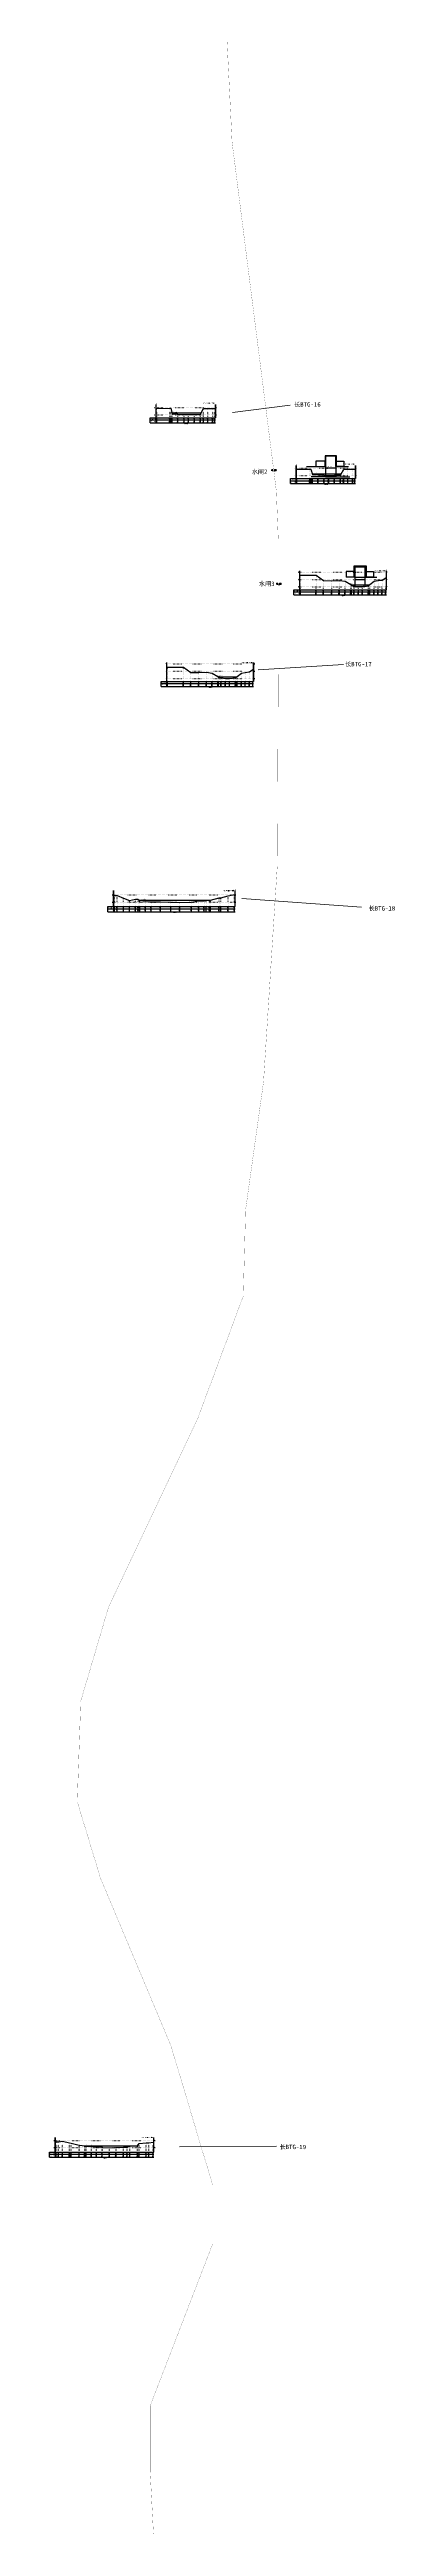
# Model space of a CAD drawing. Extents: x 490868 to 492093, y 3431194 to 3444784.
# Drawn here: x 491344 to 491580, y 3434591 to 3436290 of the extents above; entities that cross this region are included whole.
import ezdxf
from ezdxf.enums import TextEntityAlignment as Align

# ---------------------------------------------------------------- set-up
doc = ezdxf.new("R2010")
doc.units = 0
doc.header["$LTSCALE"] = 0.5
doc.linetypes.add('X4', pattern=[1.6, 0, -1.6])
doc.layers.get('0').update_dxf_attribs({"linetype": 'CONTINUOUS'})
for name, color, linetype in [('DMX', 1, 'CONTINUOUS'), ('zdm1', 2, 'CONTINUOUS'), ('ZDMT5', 3, 'CONTINUOUS'), ('断面线', 7, 'CONTINUOUS'), ('水位', 4, 'CONTINUOUS'), ('水工建筑物', 7, 'CONTINUOUS'), ('水闸', 7, 'CONTINUOUS')]:
    doc.layers.add(name, color=color, linetype=linetype)
doc.layers.add('县级河道', color=12, linetype='CONTINUOUS', lineweight=60)
doc.layers.add('断面号', color=7, linetype='CONTINUOUS', lineweight=30)
doc.styles.add('HZ', font='rs.shx', dxfattribs={"width": 0.8, "bigfont": 'hztxt.shx'})
doc.styles.add('stxt', font='txt.shx', dxfattribs={"width": 0.8, "bigfont": 'hztxt.shx'})
doc.styles.add('宋体', font='')
doc.styles.get('宋体').set_extended_font_data('SimSun')

# ---------------------------------------------------------------- blocks, each defined once
blk = doc.blocks.new('0806042')
blk.add_lwpolyline([(-0.1, 0, 0.2, 0.2, 1), (0.1, 0, 0.2, 0.2, 1)], format="xyseb", close=True)

msp = doc.modelspace()

# ---------------------------------------------------------------- linework, layer by layer
at = {"layer": 'DMX', "linetype": 'Continuous', "flags": 128}
for points in [[(491417.7, 3436043.8), (491426.6, 3436044), (491427.3, 3436044), (491428.2, 3436040.2), (491432.1, 3436040), (491436.4, 3436039.8), (491439.5, 3436039.6), (491443.5, 3436039.8), (491447.6, 3436039.9), (491449.7, 3436043.9), (491452.7, 3436043.9), (491456, 3436043.9), (491457.5, 3436043.9)], [(491513.8, 3436002.1), (491522.7, 3436002.3), (491523.4, 3436002.3), (491524.4, 3435998.5), (491528.3, 3435998.3), (491532.6, 3435998.1), (491535.6, 3435997.9), (491539.6, 3435998.1), (491543.7, 3435998.2), (491545.9, 3436002.2), (491548.8, 3436002.2), (491552.1, 3436002.2), (491553.6, 3436002.2)], [(491516.2, 3435929.5), (491527, 3435929.4), (491532.1, 3435925.8), (491537.7, 3435925.7), (491542.9, 3435925.9), (491546.8, 3435925.3), (491550.7, 3435923), (491551.2, 3435922.4), (491553, 3435922), (491556, 3435921.7), (491558.8, 3435921.6), (491562.9, 3435922.2), (491563.9, 3435923), (491566.8, 3435925.4), (491569.5, 3435925.8), (491572.3, 3435926.1), (491574.8, 3435927.6)], [(491425.1, 3435866.5), (491435.9, 3435866.4), (491440.9, 3435862.8), (491446.6, 3435862.7), (491451.8, 3435862.9), (491455.7, 3435862.3), (491459.6, 3435860), (491460.1, 3435859.4), (491461.9, 3435859), (491464.9, 3435858.7), (491467.6, 3435858.6), (491471.8, 3435859.2), (491472.8, 3435860), (491475.7, 3435862.4), (491478.4, 3435862.8), (491481.2, 3435863.1), (491483.6, 3435864.7)], [(491388.6, 3435709.8), (491390.5, 3435709.8), (491394.9, 3435708), (491399, 3435706.4), (491403, 3435707.4), (491404.9, 3435707.4), (491406.1, 3435705.2), (491406.1, 3435705.2), (491410, 3435705.6), (491413.9, 3435705.5), (491420.2, 3435705.5), (491427.4, 3435705.2), (491433.4, 3435705.1), (491441.4, 3435705.3), (491446.5, 3435706.1), (491450.1, 3435706.2), (491451.6, 3435706.6), (491453.9, 3435706.5), (491454.4, 3435706.7), (491460.4, 3435708.1), (491461.7, 3435708.3), (491466.6, 3435709.6), (491470.9, 3435710.5)], [(491348.6, 3434855), (491350.3, 3434855), (491352.9, 3434855.4), (491357.7, 3434854.3), (491358.9, 3434854.1), (491364.5, 3434852.7), (491364.7, 3434852.6), (491368.2, 3434852.3), (491369.1, 3434851.8), (491372.8, 3434852), (491376.3, 3434851.4), (491380.2, 3434851.5), (491380.5, 3434851.2), (491385.1, 3434850.8), (491389.7, 3434851), (491394.8, 3434851.3), (491397.3, 3434851.4), (491399.2, 3434852.3), (491404.4, 3434852.2), (491405.5, 3434853.9), (491410.4, 3434854.4), (491412.2, 3434854.4), (491415.2, 3434854.7)]]:
    msp.add_lwpolyline(points, dxfattribs=at)
at = {"layer": 'zdm1', "linetype": 'Continuous'}
for p, q in [((491413.2, 3436037.5), (491417.7, 3436037.5)), ((491413.2, 3436034), (491413.2, 3436037.5)), ((491413.2, 3436036), (491458, 3436036)), ((491413.2, 3436034), (491458, 3436034)), ((491417.2, 3436037.5), (491417.2, 3436046.5)), ((491417.2, 3436034), (491417.2, 3436037.5)), ((491417.3, 3436037.5), (491417.3, 3436046.5)), ((491417.7, 3436037.5), (491458, 3436037.5)), ((491458, 3436037.5), (491458, 3436046.5)), ((491458.1, 3436037.5), (491458.1, 3436046.5)), ((491509.3, 3435995.8), (491513.8, 3435995.8)), ((491509.3, 3435992.3), (491509.3, 3435995.8)), ((491513.3, 3435995.8), (491513.3, 3436004.8)), ((491513.3, 3435992.3), (491513.3, 3435995.8)), ((491513.4, 3435995.8), (491513.4, 3436004.8)), ((491513.8, 3435995.8), (491554.1, 3435995.8)), ((491554.1, 3435995.8), (491554.1, 3436004.8)), ((491554.2, 3435995.8), (491554.2, 3436004.8)), ((491509.3, 3435994.3), (491554.1, 3435994.3)), ((491509.3, 3435992.3), (491554.1, 3435992.3)), ((491515.7, 3435919.5), (491515.7, 3435932.5)), ((491515.8, 3435919.5), (491515.8, 3435932.5)), ((491575.2, 3435919.5), (491575.2, 3435932.5)), ((491575.3, 3435919.5), (491575.3, 3435932.5)), ((491511.7, 3435919.5), (491516.2, 3435919.5)), ((491511.7, 3435916), (491511.7, 3435919.5)), ((491511.7, 3435918), (491575.3, 3435918)), ((491511.7, 3435916), (491575.3, 3435916)), ((491515.7, 3435916), (491515.7, 3435919.5)), ((491516.2, 3435919.5), (491575.3, 3435919.5)), ((491424.5, 3435856.6), (491424.5, 3435869.6)), ((491424.6, 3435856.6), (491424.6, 3435869.6)), ((491484.1, 3435856.6), (491484.1, 3435869.6)), ((491484.2, 3435856.6), (491484.2, 3435869.6)), ((491420.6, 3435856.6), (491425.1, 3435856.6)), ((491420.6, 3435853.1), (491420.6, 3435856.6)), ((491420.6, 3435855.1), (491484.1, 3435855.1)), ((491420.6, 3435853.1), (491484.1, 3435853.1)), ((491424.6, 3435853.1), (491424.6, 3435856.6)), ((491425.1, 3435856.6), (491484.1, 3435856.6)), ((491388, 3435702.2), (491388, 3435713.2)), ((491388.1, 3435702.2), (491388.1, 3435713.2)), ((491471.4, 3435702.2), (491471.4, 3435713.2)), ((491471.5, 3435702.2), (491471.5, 3435713.2)), ((491384.1, 3435702.2), (491388.6, 3435702.2)), ((491384.1, 3435698.7), (491384.1, 3435702.2)), ((491384.1, 3435700.7), (491471.4, 3435700.7)), ((491384.1, 3435698.7), (491471.4, 3435698.7)), ((491388.1, 3435698.7), (491388.1, 3435702.2)), ((491388.6, 3435702.2), (491471.4, 3435702.2)), ((491348, 3434848), (491348, 3434858)), ((491348.1, 3434848), (491348.1, 3434858)), ((491415.6, 3434848), (491415.6, 3434858)), ((491415.7, 3434848), (491415.7, 3434858)), ((491344.1, 3434848), (491348.6, 3434848)), ((491344.1, 3434844.5), (491344.1, 3434848)), ((491344.1, 3434846.5), (491415.7, 3434846.5)), ((491344.1, 3434844.5), (491415.7, 3434844.5)), ((491348.1, 3434844.5), (491348.1, 3434848)), ((491348.6, 3434848), (491415.7, 3434848))]:
    msp.add_line(p, q, dxfattribs=at)
at = {"layer": 'zdm1', "linetype": 'X4'}
for p, q in [((491416.2, 3436044.5), (491459, 3436044.5)), ((491416.2, 3436039.5), (491459, 3436039.5)), ((491512.3, 3436002.8), (491555.1, 3436002.8)), ((491512.3, 3435997.8), (491555.1, 3435997.8)), ((491514.7, 3435931.5), (491576.3, 3435931.5)), ((491514.7, 3435926.5), (491576.3, 3435926.5)), ((491514.7, 3435921.5), (491576.3, 3435921.5)), ((491423.6, 3435868.6), (491485.1, 3435868.6)), ((491423.6, 3435863.6), (491485.1, 3435863.6)), ((491423.6, 3435858.6), (491485.1, 3435858.6)), ((491387.1, 3435710.2), (491472.4, 3435710.2)), ((491387.1, 3435705.2), (491472.4, 3435705.2)), ((491347.1, 3434856), (491416.7, 3434856)), ((491347.1, 3434851), (491416.7, 3434851))]:
    msp.add_line(p, q, dxfattribs=at)
at = {"layer": 'zdm1', "linetype": 'Continuous', "flags": 128}
for points in [[(491417.2, 3436046.5, 0.1, 0.1, 0), (491417.2, 3436047.5, 0.1, 0.1, 0)], [(491458, 3436046.5, 0.1, 0.1, 0), (491458, 3436047.5, 0.1, 0.1, 0)], [(491417.2, 3436044.5, 0.1, 0.1, 0), (491417.2, 3436045.5, 0.1, 0.1, 0)], [(491417.2, 3436042.5, 0.1, 0.1, 0), (491417.2, 3436043.5, 0.1, 0.1, 0)], [(491417.2, 3436040.5, 0.1, 0.1, 0), (491417.2, 3436041.5, 0.1, 0.1, 0)], [(491417.2, 3436038.5, 0.1, 0.1, 0), (491417.2, 3436039.5, 0.1, 0.1, 0)], [(491458, 3436044.5, 0.1, 0.1, 0), (491458, 3436045.5, 0.1, 0.1, 0)], [(491458, 3436042.5, 0.1, 0.1, 0), (491458, 3436043.5, 0.1, 0.1, 0)], [(491458, 3436040.5, 0.1, 0.1, 0), (491458, 3436041.5, 0.1, 0.1, 0)], [(491458, 3436038.5, 0.1, 0.1, 0), (491458, 3436039.5, 0.1, 0.1, 0)], [(491513.3, 3436004.8, 0.1, 0.1, 0), (491513.3, 3436005.8, 0.1, 0.1, 0)], [(491513.3, 3436002.8, 0.1, 0.1, 0), (491513.3, 3436003.8, 0.1, 0.1, 0)], [(491513.3, 3436000.8, 0.1, 0.1, 0), (491513.3, 3436001.8, 0.1, 0.1, 0)], [(491513.3, 3435998.8, 0.1, 0.1, 0), (491513.3, 3435999.8, 0.1, 0.1, 0)], [(491513.3, 3435996.8, 0.1, 0.1, 0), (491513.3, 3435997.8, 0.1, 0.1, 0)], [(491554.1, 3436004.8, 0.1, 0.1, 0), (491554.1, 3436005.8, 0.1, 0.1, 0)], [(491554.1, 3436002.8, 0.1, 0.1, 0), (491554.1, 3436003.8, 0.1, 0.1, 0)], [(491554.1, 3436000.8, 0.1, 0.1, 0), (491554.1, 3436001.8, 0.1, 0.1, 0)], [(491554.1, 3435998.8, 0.1, 0.1, 0), (491554.1, 3435999.8, 0.1, 0.1, 0)], [(491554.1, 3435996.8, 0.1, 0.1, 0), (491554.1, 3435997.8, 0.1, 0.1, 0)], [(491515.7, 3435932.5, 0.1, 0.1, 0), (491515.7, 3435933.5, 0.1, 0.1, 0)], [(491515.7, 3435930.5, 0.1, 0.1, 0), (491515.7, 3435931.5, 0.1, 0.1, 0)], [(491515.7, 3435928.5, 0.1, 0.1, 0), (491515.7, 3435929.5, 0.1, 0.1, 0)], [(491575.3, 3435932.5, 0.1, 0.1, 0), (491575.3, 3435933.5, 0.1, 0.1, 0)], [(491575.3, 3435930.5, 0.1, 0.1, 0), (491575.3, 3435931.5, 0.1, 0.1, 0)], [(491575.3, 3435928.5, 0.1, 0.1, 0), (491575.3, 3435929.5, 0.1, 0.1, 0)], [(491515.7, 3435926.5, 0.1, 0.1, 0), (491515.7, 3435927.5, 0.1, 0.1, 0)], [(491515.7, 3435924.5, 0.1, 0.1, 0), (491515.7, 3435925.5, 0.1, 0.1, 0)], [(491515.7, 3435922.5, 0.1, 0.1, 0), (491515.7, 3435923.5, 0.1, 0.1, 0)], [(491515.7, 3435920.5, 0.1, 0.1, 0), (491515.7, 3435921.5, 0.1, 0.1, 0)], [(491575.3, 3435926.5, 0.1, 0.1, 0), (491575.3, 3435927.5, 0.1, 0.1, 0)], [(491575.3, 3435924.5, 0.1, 0.1, 0), (491575.3, 3435925.5, 0.1, 0.1, 0)], [(491575.3, 3435922.5, 0.1, 0.1, 0), (491575.3, 3435923.5, 0.1, 0.1, 0)], [(491575.3, 3435920.5, 0.1, 0.1, 0), (491575.3, 3435921.5, 0.1, 0.1, 0)], [(491424.6, 3435869.6, 0.1, 0.1, 0), (491424.6, 3435870.6, 0.1, 0.1, 0)], [(491424.6, 3435867.6, 0.1, 0.1, 0), (491424.6, 3435868.6, 0.1, 0.1, 0)], [(491424.6, 3435865.6, 0.1, 0.1, 0), (491424.6, 3435866.6, 0.1, 0.1, 0)], [(491424.6, 3435863.6, 0.1, 0.1, 0), (491424.6, 3435864.6, 0.1, 0.1, 0)], [(491424.6, 3435861.6, 0.1, 0.1, 0), (491424.6, 3435862.6, 0.1, 0.1, 0)], [(491424.6, 3435859.6, 0.1, 0.1, 0), (491424.6, 3435860.6, 0.1, 0.1, 0)], [(491484.1, 3435869.6, 0.1, 0.1, 0), (491484.1, 3435870.6, 0.1, 0.1, 0)], [(491484.1, 3435867.6, 0.1, 0.1, 0), (491484.1, 3435868.6, 0.1, 0.1, 0)], [(491484.1, 3435865.6, 0.1, 0.1, 0), (491484.1, 3435866.6, 0.1, 0.1, 0)], [(491484.1, 3435863.6, 0.1, 0.1, 0), (491484.1, 3435864.6, 0.1, 0.1, 0)], [(491484.1, 3435861.6, 0.1, 0.1, 0), (491484.1, 3435862.6, 0.1, 0.1, 0)], [(491484.1, 3435859.6, 0.1, 0.1, 0), (491484.1, 3435860.6, 0.1, 0.1, 0)], [(491424.6, 3435857.6, 0.1, 0.1, 0), (491424.6, 3435858.6, 0.1, 0.1, 0)], [(491484.1, 3435857.6, 0.1, 0.1, 0), (491484.1, 3435858.6, 0.1, 0.1, 0)], [(491388.1, 3435713.2, 0.1, 0.1, 0), (491388.1, 3435714.2, 0.1, 0.1, 0)], [(491388.1, 3435711.2, 0.1, 0.1, 0), (491388.1, 3435712.2, 0.1, 0.1, 0)], [(491388.1, 3435709.2, 0.1, 0.1, 0), (491388.1, 3435710.2, 0.1, 0.1, 0)], [(491388.1, 3435707.2, 0.1, 0.1, 0), (491388.1, 3435708.2, 0.1, 0.1, 0)], [(491471.4, 3435713.2, 0.1, 0.1, 0), (491471.4, 3435714.2, 0.1, 0.1, 0)], [(491471.4, 3435711.2, 0.1, 0.1, 0), (491471.4, 3435712.2, 0.1, 0.1, 0)], [(491471.4, 3435709.2, 0.1, 0.1, 0), (491471.4, 3435710.2, 0.1, 0.1, 0)], [(491471.4, 3435707.2, 0.1, 0.1, 0), (491471.4, 3435708.2, 0.1, 0.1, 0)], [(491388.1, 3435705.2, 0.1, 0.1, 0), (491388.1, 3435706.2, 0.1, 0.1, 0)], [(491388.1, 3435703.2, 0.1, 0.1, 0), (491388.1, 3435704.2, 0.1, 0.1, 0)], [(491471.4, 3435705.2, 0.1, 0.1, 0), (491471.4, 3435706.2, 0.1, 0.1, 0)], [(491471.4, 3435703.2, 0.1, 0.1, 0), (491471.4, 3435704.2, 0.1, 0.1, 0)], [(491348.1, 3434857, 0.1, 0.1, 0), (491348.1, 3434858, 0.1, 0.1, 0)], [(491415.7, 3434857, 0.1, 0.1, 0), (491415.7, 3434858, 0.1, 0.1, 0)], [(491348.1, 3434855, 0.1, 0.1, 0), (491348.1, 3434856, 0.1, 0.1, 0)], [(491348.1, 3434853, 0.1, 0.1, 0), (491348.1, 3434854, 0.1, 0.1, 0)], [(491348.1, 3434851, 0.1, 0.1, 0), (491348.1, 3434852, 0.1, 0.1, 0)], [(491348.1, 3434849, 0.1, 0.1, 0), (491348.1, 3434850, 0.1, 0.1, 0)], [(491415.7, 3434855, 0.1, 0.1, 0), (491415.7, 3434856, 0.1, 0.1, 0)], [(491415.7, 3434853, 0.1, 0.1, 0), (491415.7, 3434854, 0.1, 0.1, 0)], [(491415.7, 3434851, 0.1, 0.1, 0), (491415.7, 3434852, 0.1, 0.1, 0)], [(491415.7, 3434849, 0.1, 0.1, 0), (491415.7, 3434850, 0.1, 0.1, 0)]]:
    msp.add_lwpolyline(points, format="xyseb", dxfattribs=at)
at = {"layer": 'ZDMT5', "linetype": 'X4'}
for p, q in [((491417.7, 3436037.5), (491417.7, 3436043.8)), ((491426.6, 3436037.5), (491426.6, 3436044)), ((491427.3, 3436037.5), (491427.3, 3436044)), ((491428.2, 3436037.5), (491428.2, 3436040.2)), ((491432.1, 3436037.5), (491432.1, 3436040)), ((491436.4, 3436037.5), (491436.4, 3436039.8)), ((491439.5, 3436037.5), (491439.5, 3436039.6)), ((491443.5, 3436037.5), (491443.5, 3436039.8)), ((491447.6, 3436037.5), (491447.6, 3436039.9)), ((491449.7, 3436037.5), (491449.7, 3436043.9)), ((491452.7, 3436037.5), (491452.7, 3436043.9)), ((491456, 3436037.5), (491456, 3436043.9)), ((491457.5, 3436037.5), (491457.5, 3436043.9)), ((491513.8, 3435995.8), (491513.8, 3436002.1)), ((491522.7, 3435995.8), (491522.7, 3436002.3)), ((491523.4, 3435995.8), (491523.4, 3436002.3)), ((491524.4, 3435995.8), (491524.4, 3435998.5)), ((491528.3, 3435995.8), (491528.3, 3435998.3)), ((491532.6, 3435995.8), (491532.6, 3435998.1)), ((491535.6, 3435995.8), (491535.6, 3435997.9)), ((491539.6, 3435995.8), (491539.6, 3435998.1)), ((491543.7, 3435995.8), (491543.7, 3435998.2)), ((491545.9, 3435995.8), (491545.9, 3436002.2)), ((491548.8, 3435995.8), (491548.8, 3436002.2)), ((491552.1, 3435995.8), (491552.1, 3436002.2)), ((491553.6, 3435995.8), (491553.6, 3436002.2)), ((491516.2, 3435919.5), (491516.2, 3435929.5)), ((491527, 3435919.5), (491527, 3435929.4)), ((491532.1, 3435919.5), (491532.1, 3435925.8)), ((491537.7, 3435919.5), (491537.7, 3435925.7)), ((491542.9, 3435919.5), (491542.9, 3435925.9)), ((491546.8, 3435919.5), (491546.8, 3435925.3)), ((491550.7, 3435919.5), (491550.7, 3435923)), ((491551.2, 3435919.5), (491551.2, 3435922.4)), ((491553, 3435919.5), (491553, 3435922)), ((491556, 3435919.5), (491556, 3435921.7)), ((491558.8, 3435919.5), (491558.8, 3435921.6)), ((491562.9, 3435919.5), (491562.9, 3435922.2)), ((491563.9, 3435919.5), (491563.9, 3435923)), ((491566.8, 3435919.5), (491566.8, 3435925.4)), ((491569.5, 3435919.5), (491569.5, 3435925.8)), ((491572.3, 3435919.5), (491572.3, 3435926.1)), ((491574.8, 3435919.5), (491574.8, 3435927.6)), ((491425.1, 3435856.6), (491425.1, 3435866.5)), ((491435.9, 3435856.6), (491435.9, 3435866.4)), ((491440.9, 3435856.6), (491440.9, 3435862.8)), ((491446.6, 3435856.6), (491446.6, 3435862.7)), ((491451.8, 3435856.6), (491451.8, 3435862.9)), ((491455.7, 3435856.6), (491455.7, 3435862.3)), ((491459.6, 3435856.6), (491459.6, 3435860)), ((491472.8, 3435856.6), (491472.8, 3435860)), ((491475.7, 3435856.6), (491475.7, 3435862.4)), ((491478.4, 3435856.6), (491478.4, 3435862.8)), ((491481.2, 3435856.6), (491481.2, 3435863.1)), ((491483.6, 3435856.6), (491483.6, 3435864.7)), ((491460.1, 3435856.6), (491460.1, 3435859.4)), ((491461.9, 3435856.6), (491461.9, 3435859)), ((491464.9, 3435856.6), (491464.9, 3435858.7)), ((491467.6, 3435856.6), (491467.6, 3435858.6)), ((491471.8, 3435856.6), (491471.8, 3435859.2)), ((491388.6, 3435702.2), (491388.6, 3435709.8)), ((491390.5, 3435702.2), (491390.5, 3435709.8)), ((491394.9, 3435702.2), (491394.9, 3435708)), ((491403, 3435702.2), (491403, 3435707.4)), ((491404.9, 3435702.2), (491404.9, 3435707.4)), ((491460.4, 3435702.2), (491460.4, 3435708.1)), ((491461.7, 3435702.2), (491461.7, 3435708.3)), ((491466.6, 3435702.2), (491466.6, 3435709.6)), ((491470.9, 3435702.2), (491470.9, 3435710.5)), ((491399, 3435702.2), (491399, 3435706.4)), ((491406.1, 3435702.2), (491406.1, 3435705.2)), ((491406.1, 3435702.2), (491406.1, 3435705.2)), ((491410, 3435702.2), (491410, 3435705.6)), ((491413.9, 3435702.2), (491413.9, 3435705.5)), ((491420.2, 3435702.2), (491420.2, 3435705.5)), ((491427.4, 3435702.2), (491427.4, 3435705.2)), ((491433.4, 3435702.2), (491433.4, 3435705.1)), ((491441.4, 3435702.2), (491441.4, 3435705.3)), ((491446.5, 3435702.2), (491446.5, 3435706.1)), ((491450.1, 3435702.2), (491450.1, 3435706.2)), ((491451.6, 3435702.2), (491451.6, 3435706.6)), ((491453.9, 3435702.2), (491453.9, 3435706.5)), ((491454.4, 3435702.2), (491454.4, 3435706.7)), ((491348.6, 3434848), (491348.6, 3434855)), ((491350.3, 3434848), (491350.3, 3434855)), ((491352.9, 3434848), (491352.9, 3434855.4)), ((491357.7, 3434848), (491357.7, 3434854.3)), ((491358.9, 3434848), (491358.9, 3434854.1)), ((491364.5, 3434848), (491364.5, 3434852.7)), ((491364.7, 3434848), (491364.7, 3434852.6)), ((491368.2, 3434848), (491368.2, 3434852.3)), ((491369.1, 3434848), (491369.1, 3434851.8)), ((491372.8, 3434848), (491372.8, 3434852)), ((491376.3, 3434848), (491376.3, 3434851.4)), ((491380.2, 3434848), (491380.2, 3434851.5)), ((491380.5, 3434848), (491380.5, 3434851.2)), ((491385.1, 3434848), (491385.1, 3434850.8)), ((491389.7, 3434848), (491389.7, 3434851)), ((491394.8, 3434848), (491394.8, 3434851.3)), ((491397.3, 3434848), (491397.3, 3434851.4)), ((491399.2, 3434848), (491399.2, 3434852.3)), ((491404.4, 3434848), (491404.4, 3434852.2)), ((491405.5, 3434848), (491405.5, 3434853.9)), ((491410.4, 3434848), (491410.4, 3434854.4)), ((491412.2, 3434848), (491412.2, 3434854.4)), ((491415.2, 3434848), (491415.2, 3434854.7))]:
    msp.add_line(p, q, dxfattribs=at)
at = {"layer": 'ZDMT5', "linetype": 'Continuous'}
for p, q in [((491417.7, 3436034), (491417.7, 3436037.5)), ((491426.6, 3436034), (491426.6, 3436037.5)), ((491427.3, 3436034), (491427.3, 3436037.5)), ((491428.2, 3436034), (491428.2, 3436037.5)), ((491432.1, 3436034), (491432.1, 3436037.5)), ((491436.4, 3436034), (491436.4, 3436037.5)), ((491439.5, 3436034), (491439.5, 3436037.5)), ((491443.5, 3436034), (491443.5, 3436037.5)), ((491447.6, 3436034), (491447.6, 3436037.5)), ((491449.7, 3436034), (491449.7, 3436037.5)), ((491452.7, 3436034), (491452.7, 3436037.5)), ((491456, 3436034), (491456, 3436037.5)), ((491457.5, 3436034), (491457.5, 3436037.5)), ((491513.8, 3435992.3), (491513.8, 3435995.8)), ((491522.7, 3435992.3), (491522.7, 3435995.8)), ((491523.4, 3435992.3), (491523.4, 3435995.8)), ((491524.4, 3435992.3), (491524.4, 3435995.8)), ((491528.3, 3435992.3), (491528.3, 3435995.8)), ((491532.6, 3435992.3), (491532.6, 3435995.8)), ((491535.6, 3435992.3), (491535.6, 3435995.8)), ((491539.6, 3435992.3), (491539.6, 3435995.8)), ((491543.7, 3435992.3), (491543.7, 3435995.8)), ((491545.9, 3435992.3), (491545.9, 3435995.8)), ((491548.8, 3435992.3), (491548.8, 3435995.8)), ((491552.1, 3435992.3), (491552.1, 3435995.8)), ((491553.6, 3435992.3), (491553.6, 3435995.8)), ((491516.2, 3435916), (491516.2, 3435919.5)), ((491527, 3435916), (491527, 3435919.5)), ((491532.1, 3435916), (491532.1, 3435919.5)), ((491537.7, 3435916), (491537.7, 3435919.5)), ((491542.9, 3435916), (491542.9, 3435919.5)), ((491546.8, 3435916), (491546.8, 3435919.5)), ((491550.7, 3435916), (491550.7, 3435919.5)), ((491551.2, 3435916), (491551.2, 3435919.5)), ((491553, 3435916), (491553, 3435919.5)), ((491556, 3435916), (491556, 3435919.5)), ((491558.8, 3435916), (491558.8, 3435919.5)), ((491562.9, 3435916), (491562.9, 3435919.5)), ((491563.9, 3435916), (491563.9, 3435919.5)), ((491566.8, 3435916), (491566.8, 3435919.5)), ((491569.5, 3435916), (491569.5, 3435919.5)), ((491572.3, 3435916), (491572.3, 3435919.5)), ((491574.8, 3435916), (491574.8, 3435919.5)), ((491425.1, 3435853.1), (491425.1, 3435856.6)), ((491435.9, 3435853.1), (491435.9, 3435856.6)), ((491440.9, 3435853.1), (491440.9, 3435856.6)), ((491446.6, 3435853.1), (491446.6, 3435856.6)), ((491451.8, 3435853.1), (491451.8, 3435856.6)), ((491455.7, 3435853.1), (491455.7, 3435856.6)), ((491459.6, 3435853.1), (491459.6, 3435856.6)), ((491460.1, 3435853.1), (491460.1, 3435856.6)), ((491461.9, 3435853.1), (491461.9, 3435856.6)), ((491464.9, 3435853.1), (491464.9, 3435856.6)), ((491467.6, 3435853.1), (491467.6, 3435856.6)), ((491471.8, 3435853.1), (491471.8, 3435856.6)), ((491472.8, 3435853.1), (491472.8, 3435856.6)), ((491475.7, 3435853.1), (491475.7, 3435856.6)), ((491478.4, 3435853.1), (491478.4, 3435856.6)), ((491481.2, 3435853.1), (491481.2, 3435856.6)), ((491483.6, 3435853.1), (491483.6, 3435856.6)), ((491388.6, 3435698.7), (491388.6, 3435702.2)), ((491390.5, 3435698.7), (491390.5, 3435702.2)), ((491394.9, 3435698.7), (491394.9, 3435702.2)), ((491399, 3435698.7), (491399, 3435702.2)), ((491403, 3435698.7), (491403, 3435702.2)), ((491404.9, 3435698.7), (491404.9, 3435702.2)), ((491406.1, 3435698.7), (491406.1, 3435702.2)), ((491410, 3435698.7), (491410, 3435702.2)), ((491413.9, 3435698.7), (491413.9, 3435702.2)), ((491420.2, 3435698.7), (491420.2, 3435702.2)), ((491427.4, 3435698.7), (491427.4, 3435702.2)), ((491433.4, 3435698.7), (491433.4, 3435702.2)), ((491441.4, 3435698.7), (491441.4, 3435702.2)), ((491446.5, 3435698.7), (491446.5, 3435702.2)), ((491450.1, 3435698.7), (491450.1, 3435702.2)), ((491451.6, 3435698.7), (491451.6, 3435702.2)), ((491453.9, 3435698.7), (491453.9, 3435702.2)), ((491454.4, 3435698.7), (491454.4, 3435702.2)), ((491460.4, 3435698.7), (491460.4, 3435702.2)), ((491461.7, 3435698.7), (491461.7, 3435702.2)), ((491466.6, 3435698.7), (491466.6, 3435702.2)), ((491470.9, 3435698.7), (491470.9, 3435702.2)), ((491348.6, 3434844.5), (491348.6, 3434848)), ((491350.3, 3434844.5), (491350.3, 3434848)), ((491352.9, 3434844.5), (491352.9, 3434848)), ((491357.7, 3434844.5), (491357.7, 3434848)), ((491358.9, 3434844.5), (491358.9, 3434848)), ((491364.5, 3434844.5), (491364.5, 3434848)), ((491368.2, 3434844.5), (491368.2, 3434848)), ((491369.1, 3434844.5), (491369.1, 3434848)), ((491372.8, 3434844.5), (491372.8, 3434848)), ((491376.3, 3434844.5), (491376.3, 3434848)), ((491380.2, 3434844.5), (491380.2, 3434848)), ((491385.1, 3434844.5), (491385.1, 3434848)), ((491389.7, 3434844.5), (491389.7, 3434848)), ((491394.8, 3434844.5), (491394.8, 3434848)), ((491397.3, 3434844.5), (491397.3, 3434848)), ((491399.2, 3434844.5), (491399.2, 3434848)), ((491404.4, 3434844.5), (491404.4, 3434848)), ((491405.5, 3434844.5), (491405.5, 3434848)), ((491410.4, 3434844.5), (491410.4, 3434848)), ((491412.2, 3434844.5), (491412.2, 3434848)), ((491415.2, 3434844.5), (491415.2, 3434848))]:
    msp.add_line(p, q, dxfattribs=at)
at = {"layer": '县级河道', "lineweight": 0, "const_width": 0.1}
for points in [[(491462.6, 3436617.2), (491463.3, 3436606.9), (491475.8, 3436462.7), (491462, 3436374.1), (491469.3, 3436226.7), (491492.5, 3436043.9)], [(491492.5, 3436043.9), (491499.7, 3435987.1), (491501.1, 3435951.6), (491501, 3435865.4)], [(491501, 3435865.4), (491500.4, 3435731.2), (491498.8, 3435706.1)], [(491498.8, 3435706.1), (491490.9, 3435582), (491478.6, 3435494.3), (491477, 3435435.1), (491445.7, 3435351), (491384.5, 3435221.6), (491365.5, 3435157.3), (491363.1, 3435088.3), (491379, 3435035.9), (491427.4, 3434920.8), (491448.1, 3434851.6)], [(491448.1, 3434851.6), (491456, 3434825.5), (491456, 3434785), (491413.1, 3434673.9), (491413.1, 3434629.5), (491418.7, 3434523.1), (491429, 3434485.8), (491444.9, 3434415.2), (491463.1, 3434376.3), (491484.6, 3434288.9), (491494.9, 3434161.9), (491491.7, 3434072.3), (491487.8, 3434052.8)]]:
    msp.add_lwpolyline(points, dxfattribs=at)
at = {"layer": '断面线', "color": 3, "lineweight": 0}
for points, elevation in [([(491558.2, 3435701.7), (491476.1, 3435707.7)], 4.6), ([(491433.3, 3434851.5), (491499.9, 3434852.1)], 3.8)]:
    msp.add_lwpolyline(points, dxfattribs=dict(at, elevation=elevation))
for points in [[(491469.6, 3436041, 4.3), (491509.1, 3436046, 4.2)], [(491487.3, 3435864.5, 6.1), (491545.8, 3435868.2, 8)]]:
    msp.add_polyline3d(points, dxfattribs=at)
at = {"layer": '水位', "linetype": 'Continuous'}
for p, q in [((491428.1, 3436040.8), (491448.1, 3436040.8)), ((491524.2, 3435999.1), (491544.2, 3435999.1)), ((491550.9, 3435922.8), (491563.7, 3435922.8)), ((491459.7, 3435859.8), (491472.6, 3435859.8)), ((491405.4, 3435706.5), (491453.9, 3435706.5)), ((491368.3, 3434852.3), (491404.5, 3434852.3))]:
    msp.add_line(p, q, dxfattribs=at)
at = {"layer": '水闸', "linetype": 'Continuous', "flags": 128}
for points in [[(491520.4, 3436004.1), (491533.5, 3436004.1), (491533.5, 3435996.9), (491523.5, 3435996.9)], [(491540.9, 3436004.1), (491540.9, 3436011.4), (491533.2, 3436011.4), (491533.2, 3436004.1)], [(491540.6, 3436004.1), (491540.6, 3436011.1), (491533.5, 3436011.1), (491533.5, 3436004.1)], [(491533.5, 3436004.1), (491533.5, 3436003.1), (491540.6, 3436003.1)], [(491540.6, 3436003.1), (491540.6, 3435996.9), (491533.5, 3435996.9), (491550.2, 3435996.9)], [(491540.6, 3436004.1), (491540.6, 3435996.9)], [(491540.6, 3436004.1), (491549.2, 3436004.1)], [(491553, 3435928.2), (491553, 3435932.1), (491547.5, 3435932.1), (491547.5, 3435928.2)], [(491553.8, 3435928.2), (491547.5, 3435928.2)], [(491553, 3435928.2), (491553, 3435936), (491561.2, 3435936), (491561.2, 3435928.2)], [(491553.8, 3435928.2), (491553.8, 3435935.2), (491560.4, 3435935.2), (491560.4, 3435928.2)], [(491560.4, 3435928.2), (491568.6, 3435928.2)], [(491560.4, 3435926.3), (491553.8, 3435926.3)]]:
    msp.add_lwpolyline(points, dxfattribs=at)
for points in [[(491533.2, 3436004.1), (491533.2, 3436007.7), (491526.7, 3436007.7), (491526.7, 3436004.1)], [(491540.9, 3436007.7), (491546.1, 3436007.7), (491546.1, 3436004.1), (491540.9, 3436004.1)], [(491553.8, 3435928.2), (491560.4, 3435928.2), (491560.4, 3435926.3), (491560.4, 3435921.5), (491553.8, 3435921.5)], [(491561.2, 3435928.2), (491561.2, 3435932.1), (491566.4, 3435932.1), (491566.4, 3435928.2)]]:
    msp.add_lwpolyline(points, close=True, dxfattribs=at)

# ---------------------------------------------------------------- block references
at = {"layer": '水工建筑物', "linetype": 'Continuous'}
ref = msp.add_blockref('0806042', (491497.9, 3436001, 10), dxfattribs=dict(at, xscale=0.5, yscale=0.5, zscale=0.5))
ref.add_attrib('DAIMA', '水闸2', dxfattribs={"layer": '0', "color": 2, "linetype": 'Continuous', "height": 0.25, "style": 'stxt', "width": 0.8}).set_placement((491497.9, 3436000.9, 10), align=Align.TOP_CENTER)
ref.add_attrib('ZS', '10', dxfattribs={"layer": '0', "linetype": 'Continuous', "height": 1, "style": 'stxt', "width": 0.8}).set_placement((491497.5, 3436001, 10), align=Align.RIGHT)
ref.add_attrib('XS', '00', (491498.3, 3436001, 10), dxfattribs={"layer": '0', "linetype": 'Continuous', "height": 1, "style": 'stxt', "width": 0.8})
ref = msp.add_blockref('0806042', (491501.2, 3435923.1, 10), dxfattribs=dict(at, xscale=0.5, yscale=0.5, zscale=0.5))
ref.add_attrib('DAIMA', '水闸3', dxfattribs={"layer": '0', "color": 2, "linetype": 'Continuous', "height": 0.25, "style": 'stxt', "width": 0.8}).set_placement((491501.2, 3435923, 10), align=Align.TOP_CENTER)
ref.add_attrib('ZS', '10', dxfattribs={"layer": '0', "linetype": 'Continuous', "height": 1, "style": 'stxt', "width": 0.8}).set_placement((491500.8, 3435923.1, 10), align=Align.RIGHT)
ref.add_attrib('XS', '00', (491501.6, 3435923.1, 10), dxfattribs={"layer": '0', "linetype": 'Continuous', "height": 1, "style": 'stxt', "width": 0.8})

# ---------------------------------------------------------------- texts
at = {"layer": 'zdm1', "linetype": 'Continuous', "style": 'HZ', "width": 0.8}
for s, height, p in [('地 面 高 程', 0.6, (491415.2, 3436036.8)), ('里    程', 0.6, (491415.2, 3436035)), ('长BTG-16', 0.4, (491437.6, 3436033.6)), ('地 面 高 程', 0.6, (491511.3, 3435995.1)), ('里    程', 0.6, (491511.3, 3435993.3)), ('长BTG-16', 0.4, (491533.7, 3435991.9)), ('地 面 高 程', 0.6, (491513.7, 3435918.8)), ('里    程', 0.6, (491513.7, 3435917)), ('长BTG-17', 0.4, (491545.5, 3435915.6)), ('地 面 高 程', 0.6, (491422.6, 3435855.8)), ('里    程', 0.6, (491422.6, 3435854.1)), ('长BTG-17', 0.4, (491454.4, 3435852.7)), ('地 面 高 程', 0.6, (491386.1, 3435701.4)), ('里    程', 0.6, (491386.1, 3435699.7)), ('长BTG-18', 0.4, (491429.8, 3435698.3)), ('地 面 高 程', 0.6, (491346.1, 3434847.2)), ('里    程', 0.6, (491346.1, 3434845.5)), ('长BTG-19', 0.4, (491381.9, 3434844.1))]:
    msp.add_text(s, height=height, dxfattribs=at).set_placement(p, align=Align.MIDDLE)
for s, p in [('5', (491417.1, 3436044.5)), ('0', (491417.1, 3436039.5)), ('5', (491513.2, 3436002.8)), ('0', (491513.2, 3435997.8)), ('10', (491515.6, 3435931.5)), ('5', (491515.6, 3435926.5)), ('0', (491515.6, 3435921.5)), ('10', (491424.5, 3435868.6)), ('5', (491424.5, 3435863.6)), ('0', (491424.5, 3435858.6)), ('5', (491388, 3435710.2)), ('0', (491388, 3435705.2)), ('5', (491348, 3434856)), ('0', (491348, 3434851))]:
    msp.add_text(s, height=0.3, dxfattribs=at).set_placement(p, align=Align.BOTTOM_RIGHT)
for s, p in [('5', (491458.1, 3436044.5)), ('0', (491458.1, 3436039.5)), ('5', (491554.2, 3436002.8)), ('0', (491554.2, 3435997.8)), ('10', (491575.4, 3435931.5)), ('5', (491575.4, 3435926.5)), ('0', (491575.4, 3435921.5)), ('10', (491484.2, 3435868.6)), ('5', (491484.2, 3435863.6)), ('0', (491484.2, 3435858.6)), ('5', (491471.5, 3435710.2)), ('0', (491471.5, 3435705.2)), ('5', (491415.8, 3434856)), ('0', (491415.8, 3434851))]:
    msp.add_text(s, height=0.3, dxfattribs=at).set_placement(p)
at = {"layer": 'ZDMT5', "linetype": 'Continuous', "style": 'HZ', "width": 0.8}
for p in [(491457, 3436047), (491553.1, 3436005.3), (491574.3, 3435932), (491483.1, 3435869.1), (491470.4, 3435712.7), (491414.7, 3434857.5)]:
    msp.add_text('比例尺:  横向 1:1  纵向 1:1', height=0.5, dxfattribs=at).set_placement(p, align=Align.BOTTOM_RIGHT)
for s, p in [('4.23', (491417.7, 3436036.8)), ('0+000.0', (491417.7, 3436035)), ('4.42', (491426.5, 3436036.8)), ('0+008.9', (491426.5, 3436035)), ('4.45', (491427.2, 3436036.8)), ('0+009.6', (491427.2, 3436035)), ('0.67', (491428.2, 3436036.8)), ('0+010.5', (491428.2, 3436035)), ('0.43', (491432.1, 3436036.8)), ('0+014.4', (491432.1, 3436035)), ('0.27', (491436.4, 3436036.8)), ('0+018.7', (491436.4, 3436035)), ('0.05', (491439.4, 3436036.8)), ('0+021.7', (491439.4, 3436035)), ('0.22', (491443.4, 3436036.8)), ('0+025.8', (491443.4, 3436035)), ('0.37', (491447.5, 3436036.8)), ('0+029.8', (491447.5, 3436035)), ('4.37', (491449.7, 3436036.8)), ('0+032.0', (491449.7, 3436035)), ('4.32', (491452.7, 3436036.8)), ('0+035.0', (491452.7, 3436035)), ('4.40', (491455.9, 3436036.8)), ('0+038.3', (491455.9, 3436035)), ('4.35', (491457.5, 3436036.8)), ('0+039.8', (491457.5, 3436035)), ('4.23', (491513.8, 3435995.1)), ('0+000.0', (491513.8, 3435993.3)), ('4.42', (491522.6, 3435995.1)), ('0+008.9', (491522.6, 3435993.3)), ('4.45', (491523.3, 3435995.1)), ('0+009.6', (491523.3, 3435993.3)), ('0.67', (491524.3, 3435995.1)), ('0+010.5', (491524.3, 3435993.3)), ('0.43', (491528.2, 3435995.1)), ('0+014.4', (491528.2, 3435993.3)), ('0.27', (491532.5, 3435995.1)), ('0+018.7', (491532.5, 3435993.3)), ('0.05', (491535.5, 3435995.1)), ('0+021.7', (491535.5, 3435993.3)), ('0.22', (491539.5, 3435995.1)), ('0+025.8', (491539.5, 3435993.3)), ('0.37', (491543.6, 3435995.1)), ('0+029.8', (491543.6, 3435993.3)), ('4.37', (491545.8, 3435995.1)), ('0+032.0', (491545.8, 3435993.3)), ('4.32', (491548.8, 3435995.1)), ('0+035.0', (491548.8, 3435993.3)), ('4.40', (491552, 3435995.1)), ('0+038.3', (491552, 3435993.3)), ('4.35', (491553.6, 3435995.1)), ('0+039.8', (491553.6, 3435993.3)), ('7.97', (491516.2, 3435918.8)), ('0+000.0', (491516.2, 3435917)), ('7.87', (491527, 3435918.8)), ('0+010.8', (491527, 3435917)), ('4.23', (491532, 3435918.8)), ('0+015.9', (491532, 3435917)), ('4.15', (491537.7, 3435918.8)), ('0+021.5', (491537.7, 3435917)), ('4.33', (491542.8, 3435918.8)), ('0+026.7', (491542.8, 3435917)), ('3.76', (491546.8, 3435918.8)), ('0+030.6', (491546.8, 3435917)), ('1.43', (491550.7, 3435918.8)), ('0+034.5', (491550.7, 3435917)), ('0.82', (491551.2, 3435918.8)), ('0+035.0', (491551.2, 3435917)), ('0.42', (491553, 3435918.8)), ('0+036.8', (491553, 3435917)), ('0.14', (491556, 3435918.8)), ('0+039.8', (491556, 3435917)), ('0.06', (491558.7, 3435918.8)), ('0+042.6', (491558.7, 3435917)), ('0.66', (491562.8, 3435918.8)), ('0+046.7', (491562.8, 3435917)), ('1.42', (491563.9, 3435918.8)), ('0+047.7', (491563.9, 3435917)), ('3.84', (491566.7, 3435918.8)), ('0+050.6', (491566.7, 3435917)), ('4.23', (491569.5, 3435918.8)), ('0+053.3', (491569.5, 3435917)), ('4.56', (491572.3, 3435918.8)), ('0+056.1', (491572.3, 3435917)), ('6.08', (491574.7, 3435918.8)), ('0+058.5', (491574.7, 3435917)), ('7.97', (491425, 3435855.8)), ('0+000.0', (491425, 3435854.1)), ('7.87', (491435.9, 3435855.8)), ('0+010.8', (491435.9, 3435854.1)), ('4.23', (491440.9, 3435855.8)), ('0+015.9', (491440.9, 3435854.1)), ('4.15', (491446.5, 3435855.8)), ('0+021.5', (491446.5, 3435854.1)), ('4.33', (491451.7, 3435855.8)), ('0+026.7', (491451.7, 3435854.1)), ('3.76', (491455.6, 3435855.8)), ('0+030.6', (491455.6, 3435854.1)), ('1.43', (491459.6, 3435855.8)), ('0+034.5', (491459.6, 3435854.1)), ('0.82', (491460.1, 3435855.8)), ('0+035.0', (491460.1, 3435854.1)), ('0.42', (491461.8, 3435855.8)), ('0+036.8', (491461.8, 3435854.1)), ('0.14', (491464.8, 3435855.8)), ('0+039.8', (491464.8, 3435854.1)), ('0.06', (491467.6, 3435855.8)), ('0+042.6', (491467.6, 3435854.1)), ('0.66', (491471.7, 3435855.8)), ('0+046.7', (491471.7, 3435854.1)), ('1.42', (491472.8, 3435855.8)), ('0+047.7', (491472.8, 3435854.1)), ('3.84', (491475.6, 3435855.8)), ('0+050.6', (491475.6, 3435854.1)), ('4.23', (491478.4, 3435855.8)), ('0+053.3', (491478.4, 3435854.1)), ('4.56', (491481.1, 3435855.8)), ('0+056.1', (491481.1, 3435854.1)), ('6.08', (491483.6, 3435855.8)), ('0+058.5', (491483.6, 3435854.1)), ('4.62', (491388.5, 3435701.4)), ('0+000.0', (491388.5, 3435699.7)), ('4.56', (491390.5, 3435701.4)), ('0+002.0', (491390.5, 3435699.7)), ('2.79', (491394.9, 3435701.4)), ('0+006.3', (491394.9, 3435699.7)), ('1.19', (491399, 3435701.4)), ('0+010.4', (491399, 3435699.7)), ('2.23', (491403, 3435701.4)), ('0+014.4', (491403, 3435699.7)), ('2.25', (491404.8, 3435701.4)), ('0+016.3', (491404.8, 3435699.7)), ('0.00', (491406, 3435701.4)), ('0+017.5', (491406, 3435699.7)), ('0.41', (491409.9, 3435701.4)), ('0+021.4', (491409.9, 3435699.7)), ('0.27', (491413.8, 3435701.4)), ('0+025.3', (491413.8, 3435699.7)), ('0.27', (491420.1, 3435701.4)), ('0+031.6', (491420.1, 3435699.7)), ('-0.02', (491427.4, 3435701.4)), ('0+038.9', (491427.4, 3435699.7)), ('-0.11', (491433.3, 3435701.4)), ('0+044.8', (491433.3, 3435699.7)), ('0.13', (491441.3, 3435701.4)), ('0+052.8', (491441.3, 3435699.7)), ('0.95', (491446.4, 3435701.4)), ('0+057.9', (491446.4, 3435699.7)), ('0.97', (491450.1, 3435701.4)), ('0+061.5', (491450.1, 3435699.7)), ('1.41', (491451.6, 3435701.4)), ('0+063.1', (491451.6, 3435699.7)), ('1.30', (491453.8, 3435701.4)), ('0+065.3', (491453.8, 3435699.7)), ('1.50', (491454.3, 3435701.4)), ('0+065.8', (491454.3, 3435699.7)), ('2.93', (491460.3, 3435701.4)), ('0+071.8', (491460.3, 3435699.7)), ('3.06', (491461.7, 3435701.4)), ('0+073.1', (491461.7, 3435699.7)), ('4.41', (491466.5, 3435701.4)), ('0+078.0', (491466.5, 3435699.7)), ('5.33', (491470.9, 3435701.4)), ('0+082.3', (491470.9, 3435699.7)), ('4.09', (491348.5, 3434847.2)), ('0+000.0', (491348.5, 3434845.5)), ('4.06', (491350.2, 3434847.2)), ('0+001.7', (491350.2, 3434845.5)), ('4.41', (491352.9, 3434847.2)), ('0+004.4', (491352.9, 3434845.5)), ('3.31', (491357.7, 3434847.2)), ('0+009.2', (491357.7, 3434845.5)), ('3.18', (491358.8, 3434847.2)), ('0+010.3', (491358.8, 3434845.5)), ('1.70', (491364.4, 3434847.2)), ('0+015.9', (491364.4, 3434845.5)), ('1.37', (491368.1, 3434847.2)), ('0+019.6', (491368.1, 3434845.5)), ('0.89', (491369.1, 3434847.2)), ('0+020.6', (491369.1, 3434845.5)), ('1.01', (491372.7, 3434847.2)), ('0+024.2', (491372.7, 3434845.5)), ('0.43', (491376.3, 3434847.2)), ('0+027.8', (491376.3, 3434845.5)), ('0.57', (491380.1, 3434847.2)), ('0+031.6', (491380.1, 3434845.5)), ('-0.15', (491385.1, 3434847.2)), ('0+036.5', (491385.1, 3434845.5)), ('0.05', (491389.6, 3434847.2)), ('0+041.1', (491389.6, 3434845.5)), ('0.30', (491394.8, 3434847.2)), ('0+046.2', (491394.8, 3434845.5)), ('0.48', (491397.3, 3434847.2)), ('0+048.8', (491397.3, 3434845.5)), ('1.34', (491399.2, 3434847.2)), ('0+050.7', (491399.2, 3434845.5)), ('1.28', (491404.4, 3434847.2)), ('0+055.9', (491404.4, 3434845.5)), ('2.93', (491405.5, 3434847.2)), ('0+057.0', (491405.5, 3434845.5)), ('3.42', (491410.4, 3434847.2)), ('0+061.9', (491410.4, 3434845.5)), ('3.49', (491412.2, 3434847.2)), ('0+063.7', (491412.2, 3434845.5)), ('3.76', (491415.1, 3434847.2)), ('0+066.6', (491415.1, 3434845.5))]:
    msp.add_text(s, height=0.3, rotation=90, dxfattribs=at).set_placement(p, align=Align.BOTTOM_CENTER)
at = {"layer": '断面号', "color": 5, "linetype": 'Continuous', "style": '宋体'}
for s, p in [('长BTG-16', (491521, 3436045.1)), ('长BTG-17', (491556, 3435867)), ('长BTG-18', (491572.1, 3435699.5)), ('长BTG-19', (491511, 3434850))]:
    msp.add_text(s, height=3, dxfattribs=at).set_placement(p, align=Align.CENTER)
for s, p in [('水闸2', (491488.2, 3436000.6)), ('水闸3', (491493.1, 3435923.7))]:
    msp.add_text(s, height=3, dxfattribs=at).set_placement(p, align=Align.MIDDLE)
at = {"layer": '水位', "linetype": 'Continuous', "style": '宋体'}
for s, p in [('水位 1.28', (491431.5, 3436041.1)), ('水位 1.28', (491527.6, 3435999.4)), ('水位 1.25', (491553.8, 3435923.1)), ('水位 1.25', (491462.7, 3435860.1)), ('水位 1.32', (491409.8, 3435706.9)), ('水位 1.31', (491372.8, 3434852.4))]:
    msp.add_text(s, height=0.5, dxfattribs=at).set_placement(p, align=Align.BOTTOM_RIGHT)
at = {"layer": '水闸', "color": 6, "linetype": 'Continuous', "style": '宋体'}
for s, p in [('水闸门底高-0.95', (491536.8, 3435997.4)), ('水闸门顶高5.25', (491536.8, 3436003.9)), ('水闸门底高-0.06', (491557.1, 3435922)), ('水闸门顶高4.72', (491557.1, 3435926.8))]:
    msp.add_text(s, height=0.5, dxfattribs=at).set_placement(p, align=Align.MIDDLE)

doc.saveas('drawing.dxf')
